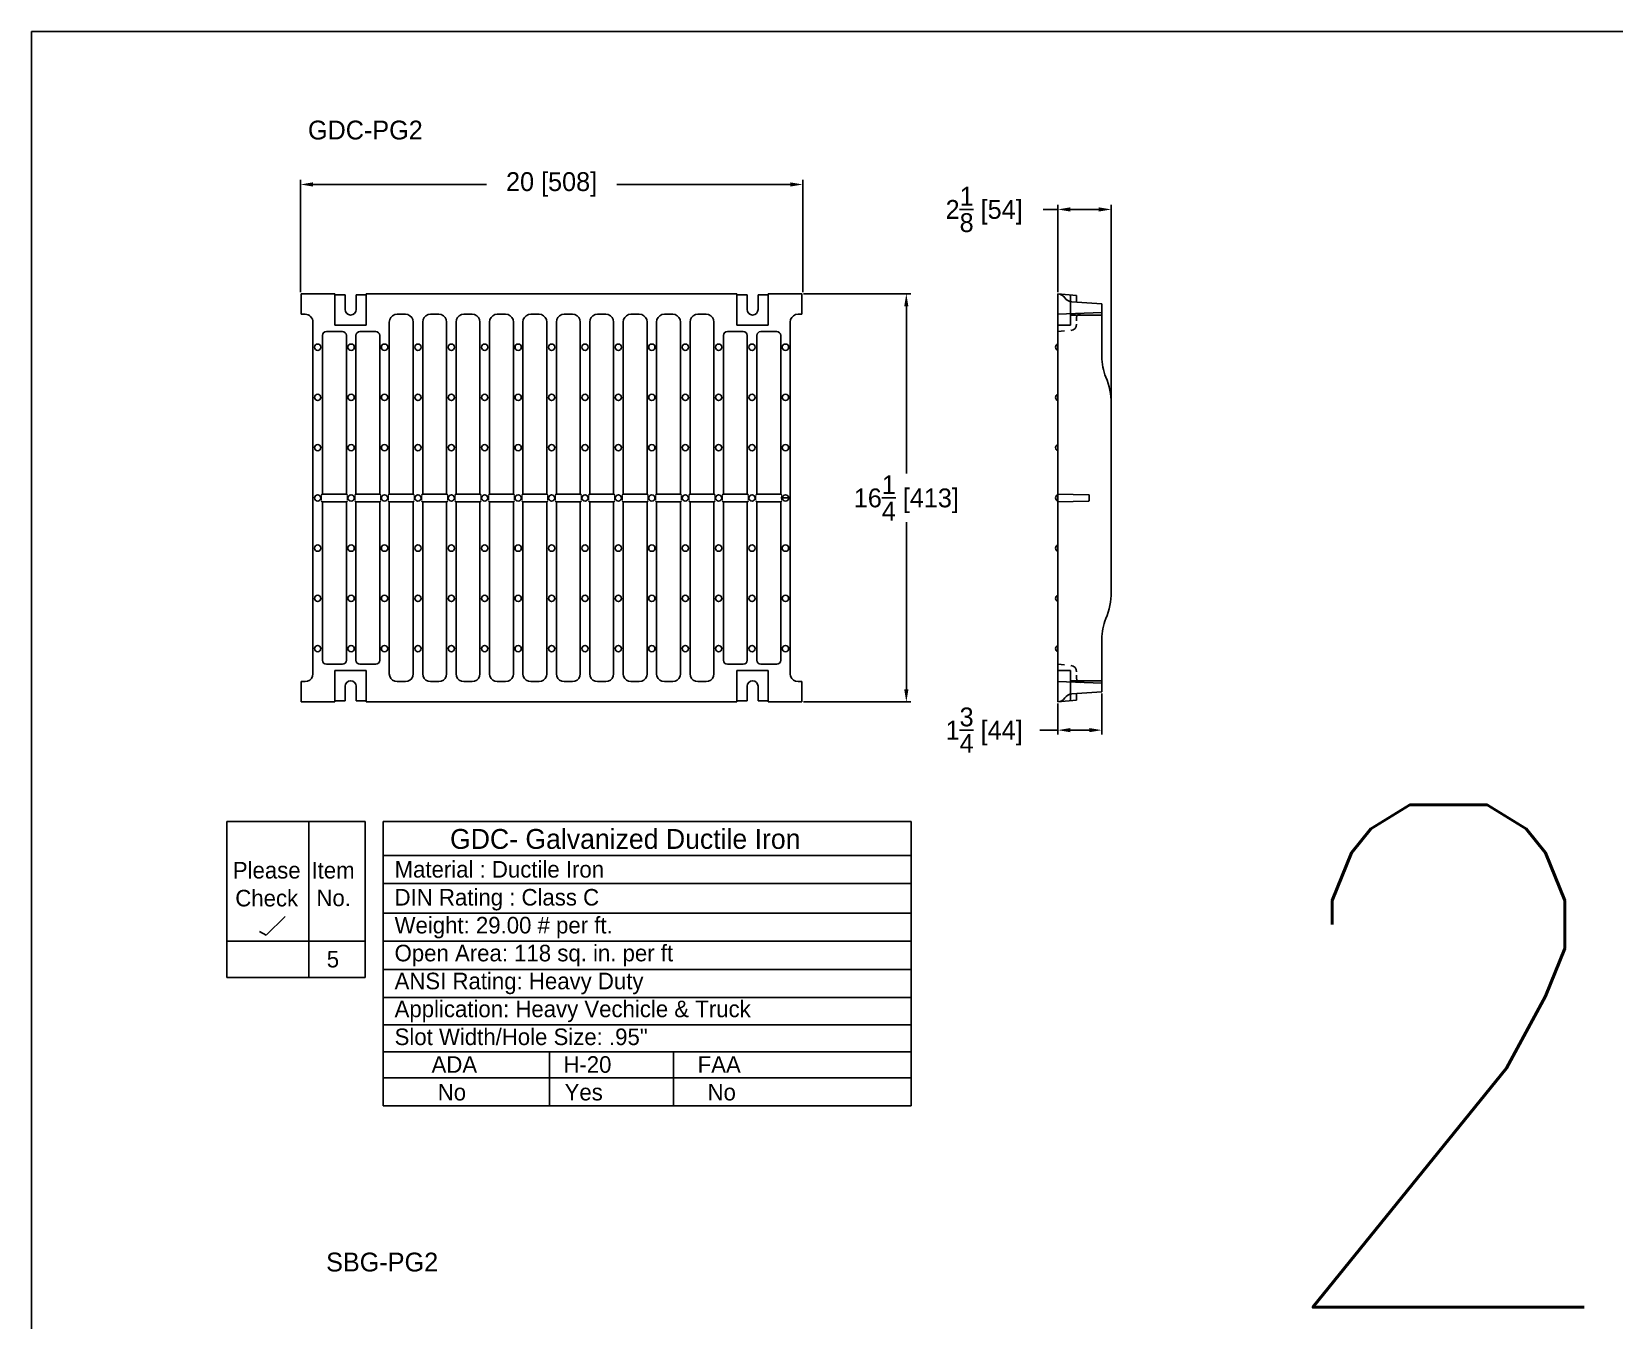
# Model space of a CAD drawing. Extents: x 168 to 616, y -89 to 7.
# Drawn here: x 332 to 395, y -44.1 to 7.2 of the extents above; entities that cross this region are included whole.
import ezdxf

# ---------------------------------------------------------------- set-up
doc = ezdxf.new("R2010")
doc.units = 0
doc.header["$LTSCALE"] = 0.5
doc.header["$MEASUREMENT"] = 0
doc.layers.get('0').update_dxf_attribs({"linetype": 'CONTINUOUS'})
doc.layers.get('DEFPOINTS').update_dxf_attribs({"linetype": 'CONTINUOUS'})
doc.layers.add('DIM', color=2, linetype='CONTINUOUS')
doc.styles.add('FT_FONT', font='ROMANS.SHX', dxfattribs={"width": 0.9})
doc.dimstyles.get("Standard").update_dxf_attribs({"dimtxt": 0.75, "dimasz": 0.18, "dimexe": 0.18, "dimexo": 0.0625, "dimgap": 0.09375, "dimtad": 0, "dimtih": 1, "dimtoh": 1, "dimdec": 4, "dimzin": 0, "dimdsep": 46, "dimlunit": 5, "dimtxsty": 'FT_FONT', "dimcen": 0.09, "dimclrt": 256, "dimadec": 0, "dimazin": 0, "dimtp": 0.03125, "dimtfac": 1, "dimtdec": 4, "dimtofl": 0, "dimtmove": 0, "dimatfit": 3, "dimfxl": 0, "dimtolj": 1, "dimtzin": 0, "dimarcsym": 0})

# ---------------------------------------------------------------- blocks, each defined once
blk = doc.blocks.new('*D50')
at = {"color": 0, "lineweight": -2}
for p, q in [((372.85, 0.167), (372.261, 0.167)), ((372.85, -3.13), (372.85, 0.347)), ((373.35, 0.167), (374.475, 0.167)), ((374.975, -8.287), (374.975, 0.347))]:
    blk.add_line(p, q, dxfattribs=at)
at = {"color": 0}
for points in [[(373.35, 0.25), (373.35, 0.083), (372.85, 0.167)], [(374.475, 0.083), (374.475, 0.25), (374.975, 0.167)]]:
    blk.add_solid(points, dxfattribs=at)
at = {"layer": 'DEFPOINTS', "color": 0}
for p in [(374.975, 0.167), (372.85, -3.193), (374.975, -8.35)]:
    blk.add_point(p, dxfattribs=at)
at = {"color": 250, "insert": (369.917, 0.167), "char_height": 0.75, "attachment_point": 5}
blk.add_mtext('\\A1;2{\\H1.000000x;\\S1/8;} [54]', dxfattribs=at)
blk = doc.blocks.new('*D51')
at = {"color": 0, "lineweight": -2}
for p, q in [((362.729, -3.193), (367, -3.193)), ((366.82, -3.693), (366.82, -10.349)), ((366.82, -18.943), (366.82, -12.287)), ((362.729, -19.443), (367, -19.443))]:
    blk.add_line(p, q, dxfattribs=at)
at = {"color": 0}
for points in [[(366.903, -3.693), (366.736, -3.693), (366.82, -3.193)], [(366.736, -18.943), (366.903, -18.943), (366.82, -19.443)]]:
    blk.add_solid(points, dxfattribs=at)
at = {"layer": 'DEFPOINTS', "color": 0}
for p in [(362.666, -3.193), (362.666, -19.443), (366.82, -19.443)]:
    blk.add_point(p, dxfattribs=at)
at = {"color": 250, "insert": (366.82, -11.318), "char_height": 0.75, "attachment_point": 5}
blk.add_mtext('\\A1;16{\\H1.000000x;\\S1/4;} [413]', dxfattribs=at)
blk = doc.blocks.new('*U84')
at = {"layer": 'DIM', "style": 'FT_FONT', "width": 0.9}
blk.add_text('2', height=20, dxfattribs=at).set_placement((380.687, -43.542))
blk = doc.blocks.new('*U100')
at = {"color": 250}
for s, height, p in [('          GDC- Galvanized Ductile Iron', 0.792, (345.714, -25.292)), ('   Material : Ductile Iron', 0.65997, (345.714, -26.436)), ('   DIN Rating : Class C', 0.65997, (345.714, -27.548)), ('   Weight: 29.00 # per ft.', 0.65997, (345.714, -28.659)), ('   Open Area: 118 sq. in. per ft', 0.65997, (345.714, -29.77)), ('   ANSI Rating: Heavy Duty', 0.65997, (345.714, -30.882)), ('   Application: Heavy Vechicle & Truck', 0.65997, (345.714, -31.993)), ('   Slot Width/Hole Size: .95"', 0.65997, (345.714, -33.104)), ('         ADA              H-20              FAA', 0.65997, (345.714, -34.207)), ('          No                Yes                 No', 0.65997, (345.714, -35.307))]:
    blk.add_text(s, height=height, dxfattribs=at).set_placement(p)
blk = doc.blocks.new('*U101')
at = {"color": 250}
for s, p in [('Please', (340.01, -26.472)), ('Check', (340.108, -27.583))]:
    blk.add_text(s, height=0.66, dxfattribs=at).set_placement(p)
blk = doc.blocks.new('*U102')
at = {"color": 250}
for s, p in [('Item', (343.141, -26.472)), ('No.', (343.338, -27.572))]:
    blk.add_text(s, height=0.66, dxfattribs=at).set_placement(p)
blk = doc.blocks.new('*U103')
at = {"color": 250}
blk.add_text('5', height=0.66, dxfattribs=at).set_placement((343.749, -30.012))
blk = doc.blocks.new('*D56')
at = {"color": 0, "lineweight": -2}
for p, q in [((342.699, -3.13), (342.699, 1.341)), ((362.699, -3.13), (362.699, 1.341)), ((343.199, 1.161), (350.105, 1.161)), ((362.199, 1.161), (355.293, 1.161))]:
    blk.add_line(p, q, dxfattribs=at)
at = {"color": 0}
for points in [[(343.199, 1.245), (343.199, 1.078), (342.699, 1.161)], [(362.199, 1.078), (362.199, 1.245), (362.699, 1.161)]]:
    blk.add_solid(points, dxfattribs=at)
at = {"layer": 'DEFPOINTS', "color": 0}
for p in [(362.699, 1.161), (342.699, -3.193), (362.699, -3.193)]:
    blk.add_point(p, dxfattribs=at)
at = {"color": 250, "insert": (352.699, 1.161), "char_height": 0.75, "attachment_point": 5}
blk.add_mtext('\\A1;20 [508]', dxfattribs=at)
blk = doc.blocks.new('*D64')
at = {"color": 0, "lineweight": -2}
for p, q in [((372.85, -19.505), (372.85, -20.744)), ((374.6, -19.1), (374.6, -20.744)), ((372.85, -20.564), (372.136, -20.564)), ((373.35, -20.564), (374.1, -20.564))]:
    blk.add_line(p, q, dxfattribs=at)
at = {"color": 0}
for points in [[(373.35, -20.481), (373.35, -20.647), (372.85, -20.564)], [(374.1, -20.647), (374.1, -20.481), (374.6, -20.564)]]:
    blk.add_solid(points, dxfattribs=at)
at = {"layer": 'DEFPOINTS', "color": 0}
for p in [(372.85, -19.443), (374.6, -19.038), (374.6, -20.564)]:
    blk.add_point(p, dxfattribs=at)
at = {"color": 250, "insert": (369.917, -20.564), "char_height": 0.75, "attachment_point": 5}
blk.add_mtext('\\A1;1{\\H1.000000x;\\S3/4;} [44]', dxfattribs=at)

msp = doc.modelspace()

# ---------------------------------------------------------------- linework, layer by layer
at = {"color": 250}
for p, q in [((342.72892, -4.00539), (342.72892, -3.19289)), ((344.07392, -3.19289), (342.72892, -3.19289)), ((344.07392, -3.19289), (344.07392, -4.44289)), ((344.07392, -3.23664), (344.48017, -3.23664)), ((344.48017, -3.23664), (344.48017, -3.81789)), ((344.91767, -3.23664), (345.32392, -3.23664)), ((344.91767, -3.23664), (344.91767, -3.81789)), ((360.07392, -3.19289), (345.32392, -3.19289)), ((345.32392, -3.19289), (345.32392, -4.44289)), ((360.07392, -3.19289), (360.07392, -4.44289)), ((360.07392, -3.23664), (360.48017, -3.23664)), ((360.48017, -3.23664), (360.48017, -3.81789)), ((360.91767, -3.23664), (361.32392, -3.23664)), ((360.91767, -3.23664), (360.91767, -3.81789)), ((361.32392, -3.19289), (361.32392, -4.44289)), ((362.66642, -3.19289), (361.32392, -3.19289)), ((362.66642, -4.00539), (362.66642, -3.19289)), ((372.84992, -19.44289), (372.84992, -3.19289)), ((372.84992, -3.19289), (373.59992, -3.25851)), ((373.34992, -3.23664), (373.34992, -4.44289)), ((374.59992, -3.59789), (373.41243, -3.51307)), ((373.59992, -3.52647), (373.59992, -3.25851)), ((374.59992, -5.69289), (374.59992, -3.59789)), ((342.88912, -4.00539), (342.72892, -4.00539)), ((343.19892, -18.32061), (343.19892, -4.31518)), ((346.23892, -4.31518), (346.23892, -11.16289)), ((346.87912, -4.00539), (346.54873, -4.00539)), ((347.18892, -11.16289), (347.18892, -4.31518)), ((347.56892, -4.31518), (347.56892, -11.16289)), ((348.20912, -4.00539), (347.87873, -4.00539)), ((348.51892, -11.16289), (348.51892, -4.31518)), ((348.89892, -4.31518), (348.89892, -11.16289)), ((349.53912, -4.00539), (349.20873, -4.00539)), ((349.84892, -11.16289), (349.84892, -4.31518)), ((350.22892, -4.31518), (350.22892, -11.16289)), ((350.86912, -4.00539), (350.53873, -4.00539)), ((350.86912, -4.00539), (350.96457, -4.02045)), ((350.96457, -4.02045), (351.05174, -4.0649)), ((351.05174, -4.0649), (351.11942, -4.13257)), ((351.11942, -4.13257), (351.16387, -4.21974)), ((351.16387, -4.21974), (351.17892, -4.31518)), ((351.17892, -11.16289), (351.17892, -4.31518)), ((351.55892, -4.31518), (351.55892, -11.16289)), ((352.19912, -4.00539), (351.86873, -4.00539)), ((352.50892, -11.16289), (352.50892, -4.31518)), ((352.88892, -4.31518), (352.88892, -11.16289)), ((353.52912, -4.00539), (353.19873, -4.00539)), ((353.83892, -11.16289), (353.83892, -4.31518)), ((354.21892, -4.31518), (354.21892, -11.16289)), ((354.85912, -4.00539), (354.52873, -4.00539)), ((355.16892, -11.16289), (355.16892, -4.31518)), ((355.54892, -4.31518), (355.54892, -11.16289)), ((356.18912, -4.00539), (355.85873, -4.00539)), ((356.49892, -11.16289), (356.49892, -4.31518)), ((356.87892, -4.31518), (356.87892, -11.16289)), ((357.51912, -4.00539), (357.18873, -4.00539)), ((357.82892, -11.16289), (357.82892, -4.31518)), ((358.20892, -4.31518), (358.20892, -11.16289)), ((358.84912, -4.00539), (358.51873, -4.00539)), ((359.15892, -11.16289), (359.15892, -4.31518)), ((362.19892, -4.31518), (362.19892, -18.32061)), ((362.66642, -4.00539), (362.50873, -4.00539)), ((374.59992, -3.94289), (372.84992, -4.00539)), ((373.34992, -4.03664), (374.59992, -4.03664)), ((373.59992, -4.133), (373.59992, -4.2656)), ((343.57892, -4.85298), (343.57892, -11.16289)), ((343.73851, -4.69289), (344.36933, -4.69289)), ((345.32392, -4.44289), (344.07392, -4.44289)), ((344.52892, -11.16289), (344.52892, -4.85298)), ((344.90892, -4.85298), (344.90892, -11.16289)), ((345.06851, -4.69289), (345.69933, -4.69289)), ((345.85892, -11.16289), (345.85892, -4.85298)), ((359.53892, -4.85298), (359.53892, -11.16289)), ((359.69851, -4.69289), (360.32933, -4.69289)), ((361.32392, -4.44289), (360.07392, -4.44289)), ((360.48892, -11.16289), (360.48892, -4.85298)), ((360.86892, -4.85298), (360.86892, -11.16289)), ((361.02851, -4.69289), (361.65933, -4.69289)), ((361.81892, -11.16289), (361.81892, -4.85298)), ((372.84992, -4.44289), (373.34992, -4.44289)), ((373.11082, -4.67007), (372.84992, -4.69289)), ((374.97492, -7.56789), (374.97492, -15.06789)), ((343.53186, -11.22289), (343.53186, -11.4129)), ((343.57892, -11.16289), (343.53297, -11.19289)), ((343.57892, -11.16289), (344.52892, -11.16289)), ((344.52892, -11.16289), (344.57488, -11.19289)), ((344.57598, -11.22289), (344.57598, -11.4129)), ((344.86186, -11.22289), (344.86186, -11.4129)), ((344.90892, -11.16289), (344.86297, -11.19289)), ((344.90892, -11.16289), (345.85892, -11.16289)), ((345.85892, -11.16289), (345.90488, -11.19289)), ((345.90598, -11.22289), (345.90598, -11.4129)), ((346.19186, -11.22289), (346.19186, -11.4129)), ((346.23892, -11.16289), (346.19297, -11.19289)), ((346.23892, -11.16289), (347.18892, -11.16289)), ((347.18892, -11.16289), (347.23488, -11.19289)), ((347.23598, -11.22289), (347.23598, -11.4129)), ((347.52186, -11.22289), (347.52186, -11.4129)), ((347.56892, -11.16289), (347.52297, -11.19289)), ((347.56892, -11.16289), (348.51892, -11.16289)), ((348.51892, -11.16289), (348.56488, -11.19289)), ((348.56598, -11.22289), (348.56598, -11.4129)), ((348.85186, -11.22289), (348.85186, -11.4129)), ((348.89892, -11.16289), (348.85297, -11.19289)), ((348.89892, -11.16289), (349.84892, -11.16289)), ((349.84892, -11.16289), (349.89488, -11.19289)), ((349.89598, -11.22289), (349.89598, -11.4129)), ((350.18186, -11.22289), (350.18186, -11.4129)), ((350.22892, -11.16289), (350.18297, -11.19289)), ((350.22892, -11.16289), (351.17892, -11.16289)), ((351.17892, -11.16289), (351.22488, -11.19289)), ((351.22598, -11.22289), (351.22598, -11.4129)), ((351.51186, -11.22289), (351.51186, -11.4129)), ((351.55892, -11.16289), (351.51297, -11.19289)), ((351.55892, -11.16289), (352.50892, -11.16289)), ((352.50892, -11.16289), (352.55488, -11.19289)), ((352.55598, -11.22289), (352.55598, -11.4129)), ((352.84186, -11.22289), (352.84186, -11.4129)), ((352.88892, -11.16289), (352.84297, -11.19289)), ((352.88892, -11.16289), (353.83892, -11.16289)), ((353.83892, -11.16289), (353.88488, -11.19289)), ((353.88598, -11.22289), (353.88598, -11.4129)), ((354.17186, -11.22289), (354.17186, -11.4129)), ((354.21892, -11.16289), (354.17297, -11.19289)), ((354.21892, -11.16289), (355.16892, -11.16289)), ((355.16892, -11.16289), (355.21488, -11.19289)), ((355.21598, -11.22289), (355.21598, -11.4129)), ((355.50186, -11.22289), (355.50186, -11.4129)), ((355.54892, -11.16289), (355.50297, -11.19289)), ((355.54892, -11.16289), (356.49892, -11.16289)), ((356.5219, -11.17789), (356.54488, -11.19289)), ((356.54598, -11.22289), (356.54598, -11.4129)), ((356.83186, -11.22289), (356.83186, -11.4129)), ((356.87892, -11.16289), (356.83297, -11.19289)), ((356.87892, -11.16289), (357.82892, -11.16289)), ((357.82892, -11.16289), (357.87488, -11.19289)), ((357.87598, -11.22289), (357.87598, -11.4129)), ((358.16186, -11.22289), (358.16186, -11.4129)), ((358.20892, -11.16289), (358.16297, -11.19289)), ((358.20892, -11.16289), (359.15892, -11.16289)), ((359.15892, -11.16289), (359.20488, -11.19289)), ((359.20598, -11.22289), (359.20598, -11.4129)), ((359.49186, -11.22289), (359.49186, -11.4129)), ((359.53892, -11.16289), (359.49297, -11.19289)), ((359.53892, -11.16289), (360.48892, -11.16289)), ((360.48892, -11.16289), (360.53488, -11.19289)), ((360.53598, -11.22289), (360.53598, -11.4129)), ((360.82186, -11.22289), (360.82186, -11.4129)), ((360.86892, -11.16289), (360.82297, -11.19289)), ((360.86892, -11.16289), (361.81892, -11.16289)), ((361.81892, -11.16289), (361.86488, -11.19289)), ((361.81892, -11.31789), (362.19892, -11.31789)), ((361.86598, -11.22289), (361.86598, -11.4129)), ((372.84992, -11.16289), (374.07066, -11.19289)), ((374.09992, -11.22289), (374.09992, -11.4129)), ((343.53297, -11.44289), (343.57892, -11.47289)), ((343.57892, -11.47289), (343.57892, -17.78281)), ((343.57892, -11.47289), (344.52892, -11.47289)), ((344.57488, -11.44289), (344.52892, -11.47289)), ((344.52892, -17.78281), (344.52892, -11.47289)), ((344.86297, -11.44289), (344.90892, -11.47289)), ((344.90892, -11.47289), (344.90892, -17.78281)), ((344.90892, -11.47289), (345.85892, -11.47289)), ((345.90488, -11.44289), (345.85892, -11.47289)), ((345.85892, -17.78281), (345.85892, -11.47289)), ((346.19297, -11.44289), (346.23892, -11.47289)), ((346.23892, -11.47289), (346.23892, -18.32061)), ((346.23892, -11.47289), (347.18892, -11.47289)), ((347.23488, -11.44289), (347.18892, -11.47289)), ((347.18892, -18.32061), (347.18892, -11.47289)), ((347.52297, -11.44289), (347.56892, -11.47289)), ((347.56892, -11.47289), (347.56892, -18.32061)), ((347.56892, -11.47289), (348.51892, -11.47289)), ((348.56488, -11.44289), (348.51892, -11.47289)), ((348.51892, -18.32061), (348.51892, -11.47289)), ((348.85297, -11.44289), (348.89892, -11.47289)), ((348.89892, -11.47289), (348.89892, -18.32061)), ((348.89892, -11.47289), (349.84892, -11.47289)), ((349.89488, -11.44289), (349.84892, -11.47289)), ((349.84892, -18.32061), (349.84892, -11.47289)), ((350.18297, -11.44289), (350.22892, -11.47289)), ((350.22892, -11.47289), (350.22892, -18.32061)), ((350.22892, -11.47289), (351.17892, -11.47289)), ((351.22488, -11.44289), (351.17892, -11.47289)), ((351.17892, -18.32061), (351.17892, -11.47289)), ((351.51297, -11.44289), (351.55892, -11.47289)), ((351.55892, -11.47289), (351.55892, -18.32061)), ((351.55892, -11.47289), (352.50892, -11.47289)), ((352.55488, -11.44289), (352.50892, -11.47289)), ((352.50892, -18.32061), (352.50892, -11.47289)), ((352.84297, -11.44289), (352.88892, -11.47289)), ((352.88892, -11.47289), (352.88892, -18.32061)), ((352.88892, -11.47289), (353.83892, -11.47289)), ((353.88488, -11.44289), (353.83892, -11.47289)), ((353.83892, -18.32061), (353.83892, -11.47289)), ((354.17297, -11.44289), (354.21892, -11.47289)), ((354.21892, -11.47289), (354.21892, -18.32061)), ((354.21892, -11.47289), (355.16892, -11.47289)), ((355.21488, -11.44289), (355.16892, -11.47289)), ((355.16892, -18.32061), (355.16892, -11.47289)), ((355.50297, -11.44289), (355.54892, -11.47289)), ((355.54892, -11.47289), (355.54892, -18.32061)), ((355.54892, -11.47289), (356.49892, -11.47289)), ((356.49892, -18.32061), (356.49892, -11.47289)), ((356.54488, -11.44289), (356.5219, -11.45789)), ((356.83297, -11.44289), (356.87892, -11.47289)), ((356.87892, -11.47289), (356.87892, -18.32061)), ((356.87892, -11.47289), (357.82892, -11.47289)), ((357.87488, -11.44289), (357.82892, -11.47289)), ((357.82892, -18.32061), (357.82892, -11.47289)), ((358.16297, -11.44289), (358.20892, -11.47289)), ((358.20892, -11.47289), (358.20892, -18.32061)), ((358.20892, -11.47289), (359.15892, -11.47289)), ((359.20488, -11.44289), (359.15892, -11.47289)), ((359.15892, -18.32061), (359.15892, -11.47289)), ((359.49297, -11.44289), (359.53892, -11.47289)), ((359.53892, -11.47289), (359.53892, -17.78281)), ((359.53892, -11.47289), (360.48892, -11.47289)), ((360.53488, -11.44289), (360.48892, -11.47289)), ((360.48892, -17.78281), (360.48892, -11.47289)), ((360.82297, -11.44289), (360.86892, -11.47289)), ((360.86892, -11.47289), (360.86892, -17.78281)), ((360.86892, -11.47289), (361.81892, -11.47289)), ((361.86488, -11.44289), (361.81892, -11.47289)), ((361.81892, -17.78281), (361.81892, -11.47289)), ((374.07066, -11.44289), (372.84992, -11.47289)), ((374.59992, -19.03789), (374.59992, -16.94289)), ((343.73851, -17.94289), (344.36933, -17.94289)), ((345.32392, -18.19289), (344.07392, -18.19289)), ((344.07392, -19.44289), (344.07392, -18.19289)), ((345.06851, -17.94289), (345.69933, -17.94289)), ((345.32392, -19.44289), (345.32392, -18.19289)), ((359.69851, -17.94289), (360.32933, -17.94289)), ((361.32392, -18.19289), (360.07392, -18.19289)), ((360.07392, -19.44289), (360.07392, -18.19289)), ((361.02851, -17.94289), (361.65933, -17.94289)), ((361.32392, -19.44289), (361.32392, -18.19289)), ((373.11082, -17.96572), (372.84992, -17.94289)), ((372.84992, -18.19289), (373.34992, -18.19289)), ((373.34992, -19.39915), (373.34992, -18.19289)), ((342.88912, -18.63039), (342.72892, -18.63039)), ((342.72892, -19.44289), (342.72892, -18.63039)), ((344.48017, -19.39915), (344.48017, -18.81789)), ((344.91767, -19.39915), (344.91767, -18.81789)), ((346.87912, -18.63039), (346.54873, -18.63039)), ((348.20912, -18.63039), (347.87873, -18.63039)), ((349.53912, -18.63039), (349.20873, -18.63039)), ((350.86912, -18.63039), (350.53873, -18.63039)), ((352.19912, -18.63039), (351.86873, -18.63039)), ((353.52912, -18.63039), (353.19873, -18.63039)), ((354.85912, -18.63039), (354.52873, -18.63039)), ((356.18912, -18.63039), (355.85873, -18.63039)), ((357.51912, -18.63039), (357.18873, -18.63039)), ((358.84912, -18.63039), (358.51873, -18.63039)), ((360.48017, -19.39915), (360.48017, -18.81789)), ((360.91767, -19.39915), (360.91767, -18.81789)), ((362.66642, -18.63039), (362.50873, -18.63039)), ((362.66642, -19.44289), (362.66642, -18.63039)), ((372.84992, -18.63039), (374.59992, -18.69289)), ((374.59992, -18.59914), (373.34992, -18.59914)), ((373.59992, -18.50279), (373.59992, -18.37019)), ((342.72892, -19.44289), (344.07392, -19.44289)), ((344.07392, -19.39915), (344.48017, -19.39915)), ((344.91767, -19.39915), (345.32392, -19.39915)), ((345.32392, -19.44289), (360.07392, -19.44289)), ((360.07392, -19.39915), (360.48017, -19.39915)), ((360.91767, -19.39915), (361.32392, -19.39915)), ((361.32392, -19.44289), (362.66642, -19.44289)), ((373.59992, -19.37728), (372.84992, -19.44289)), ((373.41243, -19.12272), (374.59992, -19.03789)), ((373.59992, -19.37728), (373.59992, -19.10932)), ((339.77428, -24.20722), (339.77428, -30.4185)), ((345.27901, -24.20722), (339.77428, -24.20722)), ((343.0302, -24.20722), (343.0302, -30.4185)), ((345.27901, -24.20722), (345.27901, -30.4185)), ((367.00705, -24.20722), (345.99351, -24.20722)), ((345.99351, -24.20722), (345.99351, -35.51841)), ((367.00705, -24.20722), (367.00705, -35.51841)), ((367.00705, -25.56094), (345.99351, -25.56094)), ((367.00705, -26.6756), (345.99351, -26.6756)), ((341.34371, -28.73393), (342.08883, -27.9888)), ((367.00705, -27.85781), (345.99351, -27.85781)), ((345.27901, -28.97057), (339.77428, -28.97057)), ((341.34371, -28.73393), (341.07695, -28.57991)), ((367.00705, -28.97057), (345.99351, -28.97057)), ((367.00705, -30.10013), (345.99351, -30.10013)), ((345.27901, -30.4185), (339.77428, -30.4185)), ((367.00705, -31.21126), (345.99351, -31.21126)), ((367.00705, -32.30365), (345.99351, -32.30365)), ((367.00705, -33.37328), (345.99351, -33.37328)), ((352.61454, -33.37328), (352.61454, -35.51841)), ((357.55403, -33.37328), (357.55403, -35.51841)), ((367.00705, -34.40358), (345.99351, -34.40358)), ((367.00705, -35.51841), (345.99351, -35.51841))]:
    msp.add_line(p, q, dxfattribs=at)
for points in [[(346.23892, -4.31518), (346.25398, -4.21974), (346.29843, -4.13257), (346.3661, -4.0649), (346.45328, -4.02045), (346.54873, -4.00539)], [(346.87912, -4.00539), (346.97457, -4.02045), (347.06174, -4.0649), (347.12942, -4.13257), (347.17387, -4.21974), (347.18892, -4.31518)], [(347.56892, -4.31518), (347.58398, -4.21974), (347.62843, -4.13257), (347.6961, -4.0649), (347.78328, -4.02045), (347.87873, -4.00539)], [(348.20912, -4.00539), (348.30457, -4.02045), (348.39174, -4.0649), (348.45942, -4.13257), (348.50387, -4.21974), (348.51892, -4.31518)], [(348.89892, -4.31518), (348.91398, -4.21974), (348.95843, -4.13257), (349.0261, -4.0649), (349.11328, -4.02045), (349.20873, -4.00539)], [(349.53912, -4.00539), (349.63457, -4.02045), (349.72174, -4.0649), (349.78942, -4.13257), (349.83387, -4.21974), (349.84892, -4.31518)], [(350.22892, -4.31518), (350.24398, -4.21974), (350.28843, -4.13257), (350.3561, -4.0649), (350.44328, -4.02045), (350.53873, -4.00539)], [(351.55892, -4.31518), (351.57398, -4.21974), (351.61843, -4.13257), (351.6861, -4.0649), (351.77328, -4.02045), (351.86873, -4.00539)], [(352.19912, -4.00539), (352.29457, -4.02045), (352.38174, -4.0649), (352.44942, -4.13257), (352.49387, -4.21974), (352.50892, -4.31518)], [(352.88892, -4.31518), (352.90398, -4.21974), (352.94843, -4.13257), (353.0161, -4.0649), (353.10328, -4.02045), (353.19873, -4.00539)], [(353.52912, -4.00539), (353.62457, -4.02045), (353.71174, -4.0649), (353.77942, -4.13257), (353.82387, -4.21974), (353.83892, -4.31518)], [(354.21892, -4.31518), (354.23398, -4.21974), (354.27843, -4.13257), (354.3461, -4.0649), (354.43328, -4.02045), (354.52873, -4.00539)], [(354.85912, -4.00539), (354.95457, -4.02045), (355.04174, -4.0649), (355.10942, -4.13257), (355.15387, -4.21974), (355.16892, -4.31518)], [(355.54892, -4.31518), (355.56398, -4.21974), (355.60843, -4.13257), (355.6761, -4.0649), (355.76328, -4.02045), (355.85873, -4.00539)], [(356.18912, -4.00539), (356.28457, -4.02045), (356.37174, -4.0649), (356.43942, -4.13257), (356.48387, -4.21974), (356.49892, -4.31518)], [(356.87892, -4.31518), (356.89398, -4.21974), (356.93843, -4.13257), (357.0061, -4.0649), (357.09328, -4.02045), (357.18873, -4.00539)], [(357.51912, -4.00539), (357.61457, -4.02045), (357.70174, -4.0649), (357.76942, -4.13257), (357.81387, -4.21974), (357.82892, -4.31518)], [(358.20892, -4.31518), (358.22398, -4.21974), (358.26843, -4.13257), (358.3361, -4.0649), (358.42328, -4.02045), (358.51873, -4.00539)], [(358.84912, -4.00539), (358.94457, -4.02045), (359.03174, -4.0649), (359.09942, -4.13257), (359.14387, -4.21974), (359.15892, -4.31518)], [(362.19892, -4.31518), (362.21398, -4.21974), (362.25843, -4.13257), (362.3261, -4.0649), (362.41328, -4.02045), (362.50873, -4.00539)], [(343.57892, -4.85298), (343.59108, -4.79164), (343.62568, -4.7397), (343.67749, -4.70503), (343.73851, -4.69289)], [(344.36933, -4.69289), (344.43036, -4.70503), (344.48216, -4.7397), (344.51677, -4.79164), (344.52892, -4.85298)], [(344.90892, -4.85298), (344.92108, -4.79164), (344.95568, -4.7397), (345.00749, -4.70503), (345.06851, -4.69289)], [(345.69933, -4.69289), (345.76036, -4.70503), (345.81216, -4.7397), (345.84677, -4.79164), (345.85892, -4.85298)], [(359.53892, -4.85298), (359.55108, -4.79164), (359.58568, -4.7397), (359.63749, -4.70503), (359.69851, -4.69289)], [(360.32933, -4.69289), (360.39036, -4.70503), (360.44216, -4.7397), (360.47677, -4.79164), (360.48892, -4.85298)], [(360.86892, -4.85298), (360.88108, -4.79164), (360.91568, -4.7397), (360.96749, -4.70503), (361.02851, -4.69289)], [(361.65933, -4.69289), (361.72036, -4.70503), (361.77216, -4.7397), (361.80677, -4.79164), (361.81892, -4.85298)], [(343.73851, -17.94289), (343.67749, -17.93076), (343.62568, -17.89609), (343.59108, -17.84415), (343.57892, -17.78281)], [(344.52892, -17.78281), (344.51677, -17.84415), (344.48216, -17.89609), (344.43036, -17.93076), (344.36933, -17.94289)], [(345.06851, -17.94289), (345.00749, -17.93076), (344.95568, -17.89609), (344.92108, -17.84415), (344.90892, -17.78281)], [(345.85892, -17.78281), (345.84677, -17.84415), (345.81216, -17.89609), (345.76036, -17.93076), (345.69933, -17.94289)], [(359.69851, -17.94289), (359.63749, -17.93076), (359.58568, -17.89609), (359.55108, -17.84415), (359.53892, -17.78281)], [(360.48892, -17.78281), (360.47677, -17.84415), (360.44216, -17.89609), (360.39036, -17.93076), (360.32933, -17.94289)], [(361.02851, -17.94289), (360.96749, -17.93076), (360.91568, -17.89609), (360.88108, -17.84415), (360.86892, -17.78281)], [(361.81892, -17.78281), (361.80677, -17.84415), (361.77216, -17.89609), (361.72036, -17.93076), (361.65933, -17.94289)], [(343.19892, -18.32061), (343.18387, -18.41605), (343.13942, -18.50322), (343.07174, -18.57089), (342.98457, -18.61534), (342.88912, -18.63039)], [(346.54873, -18.63039), (346.45328, -18.61534), (346.3661, -18.57089), (346.29843, -18.50322), (346.25398, -18.41605), (346.23892, -18.32061)], [(347.18892, -18.32061), (347.17387, -18.41605), (347.12942, -18.50322), (347.06174, -18.57089), (346.97457, -18.61534), (346.87912, -18.63039)], [(347.87873, -18.63039), (347.78328, -18.61534), (347.6961, -18.57089), (347.62843, -18.50322), (347.58398, -18.41605), (347.56892, -18.32061)], [(348.51892, -18.32061), (348.50387, -18.41605), (348.45942, -18.50322), (348.39174, -18.57089), (348.30457, -18.61534), (348.20912, -18.63039)], [(349.20873, -18.63039), (349.11328, -18.61534), (349.0261, -18.57089), (348.95843, -18.50322), (348.91398, -18.41605), (348.89892, -18.32061)], [(349.84892, -18.32061), (349.83387, -18.41605), (349.78942, -18.50322), (349.72174, -18.57089), (349.63457, -18.61534), (349.53912, -18.63039)], [(350.53873, -18.63039), (350.44328, -18.61534), (350.3561, -18.57089), (350.28843, -18.50322), (350.24398, -18.41605), (350.22892, -18.32061)], [(351.17892, -18.32061), (351.16387, -18.41605), (351.11942, -18.50322), (351.05174, -18.57089), (350.96457, -18.61534), (350.86912, -18.63039)], [(351.86873, -18.63039), (351.77328, -18.61534), (351.6861, -18.57089), (351.61843, -18.50322), (351.57398, -18.41605), (351.55892, -18.32061)], [(352.50892, -18.32061), (352.49387, -18.41605), (352.44942, -18.50322), (352.38174, -18.57089), (352.29457, -18.61534), (352.19912, -18.63039)], [(353.19873, -18.63039), (353.10328, -18.61534), (353.0161, -18.57089), (352.94843, -18.50322), (352.90398, -18.41605), (352.88892, -18.32061)], [(353.83892, -18.32061), (353.82387, -18.41605), (353.77942, -18.50322), (353.71174, -18.57089), (353.62457, -18.61534), (353.52912, -18.63039)], [(354.52873, -18.63039), (354.43328, -18.61534), (354.3461, -18.57089), (354.27843, -18.50322), (354.23398, -18.41605), (354.21892, -18.32061)], [(355.16892, -18.32061), (355.15387, -18.41605), (355.10942, -18.50322), (355.04174, -18.57089), (354.95457, -18.61534), (354.85912, -18.63039)], [(355.85873, -18.63039), (355.76328, -18.61534), (355.6761, -18.57089), (355.60843, -18.50322), (355.56398, -18.41605), (355.54892, -18.32061)], [(356.49892, -18.32061), (356.48387, -18.41605), (356.43942, -18.50322), (356.37174, -18.57089), (356.28457, -18.61534), (356.18912, -18.63039)], [(357.18873, -18.63039), (357.09328, -18.61534), (357.0061, -18.57089), (356.93843, -18.50322), (356.89398, -18.41605), (356.87892, -18.32061)], [(357.82892, -18.32061), (357.81387, -18.41605), (357.76942, -18.50322), (357.70174, -18.57089), (357.61457, -18.61534), (357.51912, -18.63039)], [(358.51873, -18.63039), (358.42328, -18.61534), (358.3361, -18.57089), (358.26843, -18.50322), (358.22398, -18.41605), (358.20892, -18.32061)], [(359.15892, -18.32061), (359.14387, -18.41605), (359.09942, -18.50322), (359.03174, -18.57089), (358.94457, -18.61534), (358.84912, -18.63039)], [(362.50873, -18.63039), (362.41328, -18.61534), (362.3261, -18.57089), (362.25843, -18.50322), (362.21398, -18.41605), (362.19892, -18.32061)]]:
    msp.add_lwpolyline(points, dxfattribs=at)
for centre in [(343.38892, -5.31789), (344.71892, -5.31789), (346.04892, -5.31789), (347.37892, -5.31789), (348.70892, -5.31789), (350.03892, -5.31789), (351.36892, -5.31789), (352.69892, -5.31789), (354.02892, -5.31789), (355.35892, -5.31789), (356.68892, -5.31789), (358.01892, -5.31789), (359.34892, -5.31789), (360.67892, -5.31789), (362.00892, -5.31789), (343.38892, -7.31789), (344.71892, -7.31789), (346.04892, -7.31789), (347.37892, -7.31789), (348.70892, -7.31789), (350.03892, -7.31789), (351.36892, -7.31789), (352.69892, -7.31789), (354.02892, -7.31789), (355.35892, -7.31789), (356.68892, -7.31789), (358.01892, -7.31789), (359.34892, -7.31789), (360.67892, -7.31789), (362.00892, -7.31789), (343.38892, -9.31789), (344.71892, -9.31789), (346.04892, -9.31789), (347.37892, -9.31789), (348.70892, -9.31789), (350.03892, -9.31789), (351.36892, -9.31789), (352.69892, -9.31789), (354.02892, -9.31789), (355.35892, -9.31789), (356.68892, -9.31789), (358.01892, -9.31789), (359.34892, -9.31789), (360.67892, -9.31789), (362.00892, -9.31789), (343.38892, -11.31789), (344.71892, -11.31789), (346.04892, -11.31789), (347.37892, -11.31789), (348.70892, -11.31789), (350.03892, -11.31789), (351.36892, -11.31789), (352.69892, -11.31789), (354.02892, -11.31789), (355.35892, -11.31789), (356.68892, -11.31789), (358.01892, -11.31789), (359.34892, -11.31789), (360.67892, -11.31789), (362.00892, -11.31789), (343.38892, -13.31789), (344.71892, -13.31789), (346.04892, -13.31789), (347.37892, -13.31789), (348.70892, -13.31789), (350.03892, -13.31789), (351.36892, -13.31789), (352.69892, -13.31789), (354.02892, -13.31789), (355.35892, -13.31789), (356.68892, -13.31789), (358.01892, -13.31789), (359.34892, -13.31789), (360.67892, -13.31789), (362.00892, -13.31789), (343.38892, -15.31789), (344.71892, -15.31789), (346.04892, -15.31789), (347.37892, -15.31789), (348.70892, -15.31789), (350.03892, -15.31789), (351.36892, -15.31789), (352.69892, -15.31789), (354.02892, -15.31789), (355.35892, -15.31789), (356.68892, -15.31789), (358.01892, -15.31789), (359.34892, -15.31789), (360.67892, -15.31789), (362.00892, -15.31789), (343.38892, -17.31789), (344.71892, -17.31789), (346.04892, -17.31789), (347.37892, -17.31789), (348.70892, -17.31789), (350.03892, -17.31789), (351.36892, -17.31789), (352.69892, -17.31789), (354.02892, -17.31789), (355.35892, -17.31789), (356.68892, -17.31789), (358.01892, -17.31789), (359.34892, -17.31789), (360.67892, -17.31789), (362.00892, -17.31789)]:
    msp.add_circle(centre, 0.125, dxfattribs=at)
for centre, radius, start, end in [((372.8232, -3.56694), 0.375, 34.788794, 85.9143832), ((373.43915, -3.13903), 0.375, 214.788794, 265.9143832), ((342.88922, -4.3151), 0.30971, 359.9863153, 90.0177413), ((344.69892, -3.81789), 0.21875, 180, 0), ((360.69892, -3.81789), 0.21875, 180, 0), ((373.34992, -4.3982), 0.25, 275, 0), ((373.75992, -4.133), 0.16, 92.0454085, 180), ((372.88492, -5.31789), 0.125, 106.2602047, 253.7397953), ((376.72492, -5.69289), 2.125, 180, 202.6198649), ((372.22492, -7.56789), 2.75, 0, 22.6198649), ((372.88492, -7.31789), 0.125, 106.2602047, 253.7397953), ((372.88492, -9.31789), 0.125, 106.2602047, 253.7397953), ((372.88492, -11.31789), 0.125, 106.2602047, 253.7397953), ((374.06992, -11.22289), 0.03, 0, 88.5922214), ((374.06992, -11.4129), 0.03, 271.4077786, 0), ((372.88492, -13.31789), 0.125, 106.2602047, 253.7397953), ((372.22492, -15.06789), 2.75, 337.3801351, 0), ((372.88492, -15.31789), 0.125, 106.2602047, 253.7397953), ((376.72492, -16.94289), 2.125, 157.3801351, 180), ((372.88492, -17.31789), 0.125, 106.2602047, 253.7397953), ((373.34992, -18.23759), 0.25, 0, 85), ((344.69892, -18.81789), 0.21875, 0, 180), ((360.69892, -18.81789), 0.21875, 0, 180), ((373.75992, -18.50279), 0.16, 180, 267.9545915), ((372.8232, -19.06885), 0.375, 274.0856168, 325.211206), ((373.43915, -19.49676), 0.375, 94.0856168, 145.211206)]:
    msp.add_arc(centre, radius, start, end, dxfattribs=at)
at = {"layer": 'DIM'}
msp.add_lwpolyline([(332.00223, 7.24561), (452.2095, 7.24561), (452.2095, -89.41947), (332.00223, -89.41947)], close=True, dxfattribs=at)

# ---------------------------------------------------------------- block references
for name in ['*U84', '*U100', '*U101', '*U102', '*U103']:
    msp.add_blockref(name, (0, 0))

# ---------------------------------------------------------------- texts
at = {"color": 250}
for s, p in [('GDC-PG2', (343.00116, 2.95297)), ('SBG-PG2', (343.72442, -42.11703))]:
    msp.add_text(s, height=0.75, dxfattribs=at).set_placement(p)

# ---------------------------------------------------------------- dimensions: what is measured, and where the dimension line sits
dim = msp.add_linear_dim(base=(362.69892, 1.16126), p1=(342.69892, -3.19289), p2=(362.69892, -3.19289), dimstyle='Standard', override={"dimasz": 0.5, "dimtxsty": 'Standard', "dimclrt": 250, "dimtdec": 5}, dxfattribs=at)
dim.commit()
dim.dimension.update_dxf_attribs({"geometry": '*D56', "text_midpoint": (352.69892, 1.16126)})
for base, p1, p2, picture, middle in [((374.97492, 0.1668), (372.84992, -3.19289), (374.97492, -8.34969), '*D50', (369.91689, 0.1668)), ((374.59992, -20.5639), (372.84992, -19.44289), (374.59992, -19.03789), '*D64', (369.91689, -20.5639))]:
    dim = msp.add_linear_dim(base=base, p1=p1, p2=p2, dimstyle='Standard', override={"dimasz": 0.5, "dimtxsty": 'Standard', "dimclrt": 250, "dimtdec": 5}, dxfattribs=at)
    dim.commit()
    dim.dimension.update_dxf_attribs({"geometry": picture, "text_midpoint": middle, "dimtype": 160})
dim = msp.add_linear_dim(base=(366.81968, -19.44289), p1=(362.66642, -3.19289), p2=(362.66642, -19.44289), angle=90, dimstyle='Standard', override={"dimasz": 0.5, "dimtxsty": 'Standard', "dimclrt": 250, "dimtdec": 5}, dxfattribs=at)
dim.commit()
dim.dimension.update_dxf_attribs({"geometry": '*D51', "text_midpoint": (366.81968, -11.31789)})

doc.saveas('drawing.dxf')
